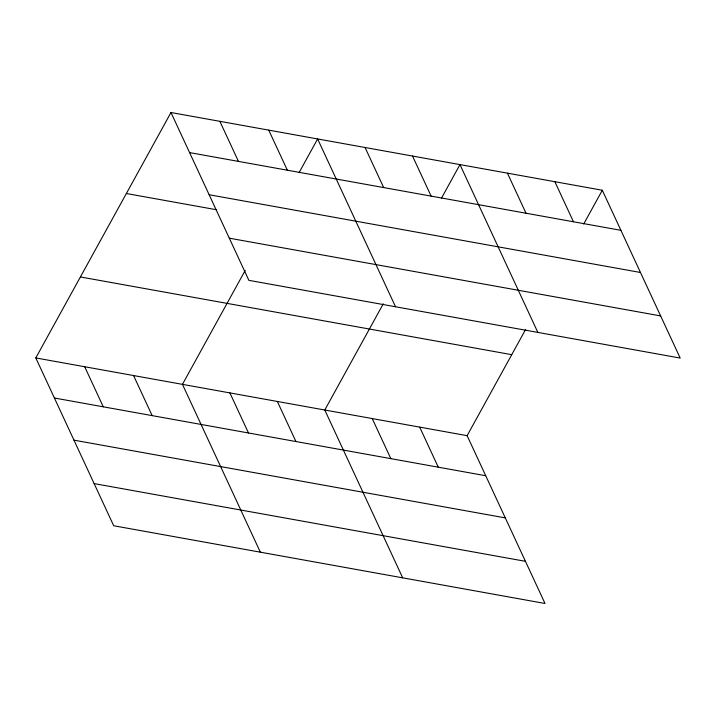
<?xml version="1.0" encoding="UTF-8"?>
<svg xmlns="http://www.w3.org/2000/svg" width="716" height="716" viewBox="0 0 716 716"><rect width="100%" height="100%" fill="white"/><g stroke="black" fill="none" stroke-linecap="round" stroke-linejoin="round"><path stroke-width="1.07" d="M525.625 329.45L467.127 435.668L545.019 603.481L113.701 525.75L35.8 357.928L170.981 112.519L602.299 190.25L680.2 358.072L248.873 280.332L170.981 112.519M245.23 270.388L182.455 384.358L260.347 552.179M299.037 172.69L317.627 138.949L395.527 306.761M383.293 303.799L324.787 410.017L402.687 577.83M441.378 198.341L459.967 164.599L537.859 332.412M583.719 224.001L602.299 190.25M189.579 152.589L620.906 230.328M209.144 194.743L640.471 272.483M126.365 193.508L216.527 209.752M229.308 238.177L660.635 315.917M80.407 276.949L511.734 354.68M35.8 357.928L467.127 435.668M54.398 398.007L485.725 475.737M73.972 440.161L505.29 517.892M94.127 483.595L525.455 561.326M554.855 181.703L573.462 221.772M507.411 173.147L526.009 213.225M412.523 156.052L431.122 196.121M365.07 147.496L383.678 187.574M419.683 427.121L438.281 467.19M268.742 130.133L287.349 170.211M372.231 418.565L390.838 458.643M219.857 121.326L238.464 161.404M277.343 401.461L295.941 441.539M229.899 392.914L248.497 432.983M133.57 375.551L152.168 415.629M84.685 366.744L103.283 406.813"/></g></svg>
